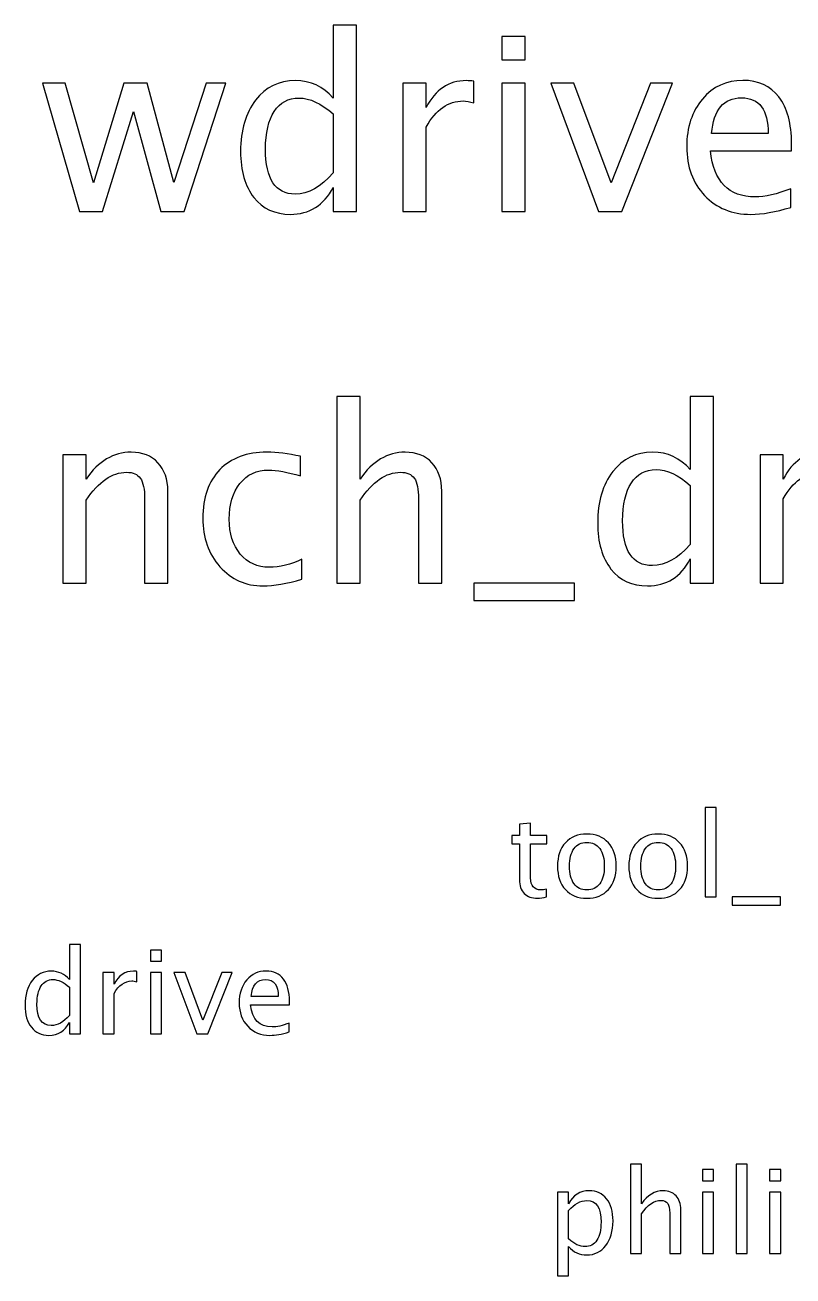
# Model space of a CAD drawing. Header units: centimetres. Extents: x -50 to 50, y -51 to 59.
# Drawn here: x 13.63 to 22.04, y 45.02 to 58.71 of the extents above; entities that cross this region are included whole.
import ezdxf

# ---------------------------------------------------------------- set-up
doc = ezdxf.new("R2010")
doc.units = ezdxf.units.CM
doc.header["$MEASUREMENT"] = 0
doc.layers.add('Layer 1', color=7, linetype='Continuous')

msp = doc.modelspace()

# ---------------------------------------------------------------- linework, layer by layer
at = {"layer": 'Layer 1'}
for points, knots in [([(17.00477, 56.67044), (17.00477, 56.67044), (17.00477, 56.9337), (17.00477, 56.9337), (17.00477, 56.9337), (16.90114, 56.73703), (16.74504, 56.63869), (16.53646, 56.63869), (16.53646, 56.63869), (16.36712, 56.63869), (16.23395, 56.69999), (16.13694, 56.82302), (16.13694, 56.82302), (16.03992, 56.94605), (15.99141, 57.11406), (15.99141, 57.32705), (15.99141, 57.32705), (15.99141, 57.55988), (16.04654, 57.74729), (16.15634, 57.88929), (16.15634, 57.88929), (16.26658, 58.03084), (16.41122, 58.10183), (16.5907, 58.10183), (16.5907, 58.10183), (16.75694, 58.10183), (16.89541, 58.03833), (17.00477, 57.91089), (17.00477, 57.91089), (17.00477, 57.91089), (17.00477, 58.71037), (17.00477, 58.71037), (17.00477, 58.71037), (17.00477, 58.71037), (17.25877, 58.71037), (17.25877, 58.71037), (17.25877, 58.71037), (17.25877, 58.71037), (17.25877, 56.67044), (17.25877, 56.67044), (17.25877, 56.67044), (17.25877, 56.67044), (17.00477, 56.67044), (17.00477, 56.67044)], [0, 0, 0, 0, 0.08333333, 0.08333333, 0.08333333, 0.08333333, 0.16666667, 0.16666667, 0.16666667, 0.16666667, 0.25, 0.25, 0.25, 0.25, 0.33333333, 0.33333333, 0.33333333, 0.33333333, 0.41666667, 0.41666667, 0.41666667, 0.41666667, 0.5, 0.5, 0.5, 0.5, 0.58333333, 0.58333333, 0.58333333, 0.58333333, 0.66666667, 0.66666667, 0.66666667, 0.66666667, 0.75, 0.75, 0.75, 0.75, 0.83333333, 0.83333333, 0.83333333, 0.83333333, 1, 1, 1, 1]), ([(18.85024, 58.32938), (18.85024, 58.32938), (18.85024, 58.58338), (18.85024, 58.58338), (18.85024, 58.58338), (18.85024, 58.58338), (19.10424, 58.58338), (19.10424, 58.58338), (19.10424, 58.58338), (19.10424, 58.58338), (19.10424, 58.32938), (19.10424, 58.32938), (19.10424, 58.32938), (19.10424, 58.32938), (18.85024, 58.32938), (18.85024, 58.32938)], [0, 0, 0, 0, 0.2, 0.2, 0.2, 0.2, 0.4, 0.4, 0.4, 0.4, 0.6, 0.6, 0.6, 0.6, 1, 1, 1, 1]), ([(14.22797, 56.67044), (14.22797, 56.67044), (13.8258, 58.07273), (13.8258, 58.07273), (13.8258, 58.07273), (13.8258, 58.07273), (14.07363, 58.07273), (14.07363, 58.07273), (14.07363, 58.07273), (14.07363, 58.07273), (14.38187, 56.98397), (14.38187, 56.98397), (14.38187, 56.98397), (14.38187, 56.98397), (14.71436, 58.07273), (14.71436, 58.07273), (14.71436, 58.07273), (14.71436, 58.07273), (14.96836, 58.07273), (14.96836, 58.07273), (14.96836, 58.07273), (14.96836, 58.07273), (15.26073, 56.98573), (15.26073, 56.98573), (15.26073, 56.98573), (15.26073, 56.98573), (15.61439, 58.07273), (15.61439, 58.07273), (15.61439, 58.07273), (15.61439, 58.07273), (15.83134, 58.07273), (15.83134, 58.07273), (15.83134, 58.07273), (15.83134, 58.07273), (15.37362, 56.67044), (15.37362, 56.67044), (15.37362, 56.67044), (15.37362, 56.67044), (15.11962, 56.67044), (15.11962, 56.67044), (15.11962, 56.67044), (15.11962, 56.67044), (14.81887, 57.76405), (14.81887, 57.76405), (14.81887, 57.76405), (14.81887, 57.76405), (14.48197, 56.67044), (14.48197, 56.67044), (14.48197, 56.67044), (14.48197, 56.67044), (14.22797, 56.67044), (14.22797, 56.67044)], [0, 0, 0, 0, 0.07142857, 0.07142857, 0.07142857, 0.07142857, 0.14285714, 0.14285714, 0.14285714, 0.14285714, 0.21428571, 0.21428571, 0.21428571, 0.21428571, 0.28571429, 0.28571429, 0.28571429, 0.28571429, 0.35714286, 0.35714286, 0.35714286, 0.35714286, 0.42857143, 0.42857143, 0.42857143, 0.42857143, 0.5, 0.5, 0.5, 0.5, 0.57142857, 0.57142857, 0.57142857, 0.57142857, 0.64285714, 0.64285714, 0.64285714, 0.64285714, 0.71428571, 0.71428571, 0.71428571, 0.71428571, 0.78571429, 0.78571429, 0.78571429, 0.78571429, 0.85714286, 0.85714286, 0.85714286, 0.85714286, 1, 1, 1, 1]), ([(17.76765, 56.67044), (17.76765, 56.67044), (17.76765, 58.07273), (17.76765, 58.07273), (17.76765, 58.07273), (17.76765, 58.07273), (18.02165, 58.07273), (18.02165, 58.07273), (18.02165, 58.07273), (18.02165, 58.07273), (18.02165, 57.80771), (18.02165, 57.80771), (18.02165, 57.80771), (18.12263, 58.00394), (18.26903, 58.10183), (18.4613, 58.10183), (18.4613, 58.10183), (18.48732, 58.10183), (18.51466, 58.09963), (18.54288, 58.09522), (18.54288, 58.09522), (18.54288, 58.09522), (18.54288, 57.85754), (18.54288, 57.85754), (18.54288, 57.85754), (18.49878, 57.87209), (18.45998, 57.87958), (18.42646, 57.87958), (18.42646, 57.87958), (18.26507, 57.87958), (18.13013, 57.78433), (18.02165, 57.59339), (18.02165, 57.59339), (18.02165, 57.59339), (18.02165, 56.67044), (18.02165, 56.67044), (18.02165, 56.67044), (18.02165, 56.67044), (17.76765, 56.67044), (17.76765, 56.67044)], [0, 0, 0, 0, 0.09090909, 0.09090909, 0.09090909, 0.09090909, 0.18181818, 0.18181818, 0.18181818, 0.18181818, 0.27272727, 0.27272727, 0.27272727, 0.27272727, 0.36363636, 0.36363636, 0.36363636, 0.36363636, 0.45454545, 0.45454545, 0.45454545, 0.45454545, 0.54545455, 0.54545455, 0.54545455, 0.54545455, 0.63636364, 0.63636364, 0.63636364, 0.63636364, 0.72727273, 0.72727273, 0.72727273, 0.72727273, 0.81818182, 0.81818182, 0.81818182, 0.81818182, 1, 1, 1, 1]), ([(18.85024, 56.67044), (18.85024, 56.67044), (18.85024, 58.07273), (18.85024, 58.07273), (18.85024, 58.07273), (18.85024, 58.07273), (19.10424, 58.07273), (19.10424, 58.07273), (19.10424, 58.07273), (19.10424, 58.07273), (19.10424, 56.67044), (19.10424, 56.67044), (19.10424, 56.67044), (19.10424, 56.67044), (18.85024, 56.67044), (18.85024, 56.67044)], [0, 0, 0, 0, 0.2, 0.2, 0.2, 0.2, 0.4, 0.4, 0.4, 0.4, 0.6, 0.6, 0.6, 0.6, 1, 1, 1, 1]), ([(19.9068, 56.67044), (19.9068, 56.67044), (19.38469, 58.07273), (19.38469, 58.07273), (19.38469, 58.07273), (19.38469, 58.07273), (19.63869, 58.07273), (19.63869, 58.07273), (19.63869, 58.07273), (19.63869, 58.07273), (20.04571, 56.98309), (20.04571, 56.98309), (20.04571, 56.98309), (20.04571, 56.98309), (20.47654, 58.07273), (20.47654, 58.07273), (20.47654, 58.07273), (20.47654, 58.07273), (20.71554, 58.07273), (20.71554, 58.07273), (20.71554, 58.07273), (20.71554, 58.07273), (20.16124, 56.67044), (20.16124, 56.67044), (20.16124, 56.67044), (20.16124, 56.67044), (19.9068, 56.67044), (19.9068, 56.67044)], [0, 0, 0, 0, 0.125, 0.125, 0.125, 0.125, 0.25, 0.25, 0.25, 0.25, 0.375, 0.375, 0.375, 0.375, 0.5, 0.5, 0.5, 0.5, 0.625, 0.625, 0.625, 0.625, 0.75, 0.75, 0.75, 0.75, 1, 1, 1, 1]), ([(22.01333, 56.71542), (21.84267, 56.66427), (21.69671, 56.63869), (21.575, 56.63869), (21.575, 56.63869), (21.3673, 56.63869), (21.19841, 56.70748), (21.06833, 56.84462), (21.06833, 56.84462), (20.93824, 56.98177), (20.87297, 57.15948), (20.87297, 57.3782), (20.87297, 57.3782), (20.87297, 57.59031), (20.9303, 57.76449), (21.04539, 57.90075), (21.04539, 57.90075), (21.16049, 58.03657), (21.30777, 58.10448), (21.48725, 58.10448), (21.48725, 58.10448), (21.65702, 58.10448), (21.78843, 58.04407), (21.88104, 57.92324), (21.88104, 57.92324), (21.97364, 57.80241), (22.01994, 57.63132), (22.01994, 57.40951), (22.01994, 57.40951), (22.01994, 57.40951), (22.01862, 57.3319), (22.01862, 57.3319), (22.01862, 57.3319), (22.01862, 57.3319), (21.13227, 57.3319), (21.13227, 57.3319), (21.13227, 57.3319), (21.16931, 56.99676), (21.33291, 56.82919), (21.62263, 56.82919), (21.62263, 56.82919), (21.7289, 56.82919), (21.85899, 56.85918), (22.01333, 56.91915), (22.01333, 56.91915), (22.01333, 56.91915), (22.01333, 56.71542), (22.01333, 56.71542)], [0, 0, 0, 0, 0.07692308, 0.07692308, 0.07692308, 0.07692308, 0.15384615, 0.15384615, 0.15384615, 0.15384615, 0.23076923, 0.23076923, 0.23076923, 0.23076923, 0.30769231, 0.30769231, 0.30769231, 0.30769231, 0.38461538, 0.38461538, 0.38461538, 0.38461538, 0.46153846, 0.46153846, 0.46153846, 0.46153846, 0.53846154, 0.53846154, 0.53846154, 0.53846154, 0.61538462, 0.61538462, 0.61538462, 0.61538462, 0.69230769, 0.69230769, 0.69230769, 0.69230769, 0.76923077, 0.76923077, 0.76923077, 0.76923077, 0.84615385, 0.84615385, 0.84615385, 0.84615385, 1, 1, 1, 1]), ([(17.00477, 57.73715), (16.87292, 57.85313), (16.74812, 57.91133), (16.62994, 57.91133), (16.62994, 57.91133), (16.51353, 57.91133), (16.42357, 57.86283), (16.35963, 57.76537), (16.35963, 57.76537), (16.29569, 57.66836), (16.26394, 57.53078), (16.26394, 57.35262), (16.26394, 57.35262), (16.26394, 57.02498), (16.37241, 56.86094), (16.58981, 56.86094), (16.58981, 56.86094), (16.73092, 56.86094), (16.86939, 56.93811), (17.00477, 57.09201), (17.00477, 57.09201), (17.00477, 57.09201), (17.00477, 57.73715), (17.00477, 57.73715)], [0, 0, 0, 0, 0.14285714, 0.14285714, 0.14285714, 0.14285714, 0.28571429, 0.28571429, 0.28571429, 0.28571429, 0.42857143, 0.42857143, 0.42857143, 0.42857143, 0.57142857, 0.57142857, 0.57142857, 0.57142857, 0.71428571, 0.71428571, 0.71428571, 0.71428571, 1, 1, 1, 1]), ([(21.1455, 57.5224), (21.1455, 57.5224), (21.76462, 57.5224), (21.76462, 57.5224), (21.76462, 57.5224), (21.76462, 57.78345), (21.66716, 57.91398), (21.4727, 57.91398), (21.4727, 57.91398), (21.2769, 57.91398), (21.16798, 57.78345), (21.1455, 57.5224)], [0, 0, 0, 0, 0.25, 0.25, 0.25, 0.25, 0.5, 0.5, 0.5, 0.5, 1, 1, 1, 1]), ([(17.04469, 52.60468), (17.04469, 52.60468), (17.04469, 54.64461), (17.04469, 54.64461), (17.04469, 54.64461), (17.04469, 54.64461), (17.29869, 54.64461), (17.29869, 54.64461), (17.29869, 54.64461), (17.29869, 54.64461), (17.29869, 53.74195), (17.29869, 53.74195), (17.29869, 53.74195), (17.43319, 53.93818), (17.59811, 54.03607), (17.79302, 54.03607), (17.79302, 54.03607), (17.91561, 54.03607), (18.01306, 53.99771), (18.08494, 53.92054), (18.08494, 53.92054), (18.15682, 53.84381), (18.19298, 53.74018), (18.19298, 53.61054), (18.19298, 53.61054), (18.19298, 53.61054), (18.19298, 52.60468), (18.19298, 52.60468), (18.19298, 52.60468), (18.19298, 52.60468), (17.93898, 52.60468), (17.93898, 52.60468), (17.93898, 52.60468), (17.93898, 52.60468), (17.93898, 53.52763), (17.93898, 53.52763), (17.93898, 53.52763), (17.93898, 53.6317), (17.92355, 53.70579), (17.89312, 53.74988), (17.89312, 53.74988), (17.86225, 53.79442), (17.81154, 53.81647), (17.74054, 53.81647), (17.74054, 53.81647), (17.58444, 53.81647), (17.43715, 53.71461), (17.29869, 53.51088), (17.29869, 53.51088), (17.29869, 53.51088), (17.29869, 52.60468), (17.29869, 52.60468), (17.29869, 52.60468), (17.29869, 52.60468), (17.04469, 52.60468), (17.04469, 52.60468)], [0, 0, 0, 0, 0.06666667, 0.06666667, 0.06666667, 0.06666667, 0.13333333, 0.13333333, 0.13333333, 0.13333333, 0.2, 0.2, 0.2, 0.2, 0.26666667, 0.26666667, 0.26666667, 0.26666667, 0.33333333, 0.33333333, 0.33333333, 0.33333333, 0.4, 0.4, 0.4, 0.4, 0.46666667, 0.46666667, 0.46666667, 0.46666667, 0.53333333, 0.53333333, 0.53333333, 0.53333333, 0.6, 0.6, 0.6, 0.6, 0.66666667, 0.66666667, 0.66666667, 0.66666667, 0.73333333, 0.73333333, 0.73333333, 0.73333333, 0.8, 0.8, 0.8, 0.8, 0.86666667, 0.86666667, 0.86666667, 0.86666667, 1, 1, 1, 1]), ([(20.91201, 52.60468), (20.91201, 52.60468), (20.91201, 52.86794), (20.91201, 52.86794), (20.91201, 52.86794), (20.80838, 52.67127), (20.65228, 52.57293), (20.4437, 52.57293), (20.4437, 52.57293), (20.27436, 52.57293), (20.14119, 52.63423), (20.04418, 52.75726), (20.04418, 52.75726), (19.94716, 52.88029), (19.89865, 53.0483), (19.89865, 53.26129), (19.89865, 53.26129), (19.89865, 53.49412), (19.95378, 53.68153), (20.06358, 53.82353), (20.06358, 53.82353), (20.17382, 53.96508), (20.31846, 54.03607), (20.49794, 54.03607), (20.49794, 54.03607), (20.66418, 54.03607), (20.80265, 53.97257), (20.91201, 53.84513), (20.91201, 53.84513), (20.91201, 53.84513), (20.91201, 54.64461), (20.91201, 54.64461), (20.91201, 54.64461), (20.91201, 54.64461), (21.16601, 54.64461), (21.16601, 54.64461), (21.16601, 54.64461), (21.16601, 54.64461), (21.16601, 52.60468), (21.16601, 52.60468), (21.16601, 52.60468), (21.16601, 52.60468), (20.91201, 52.60468), (20.91201, 52.60468)], [0, 0, 0, 0, 0.08333333, 0.08333333, 0.08333333, 0.08333333, 0.16666667, 0.16666667, 0.16666667, 0.16666667, 0.25, 0.25, 0.25, 0.25, 0.33333333, 0.33333333, 0.33333333, 0.33333333, 0.41666667, 0.41666667, 0.41666667, 0.41666667, 0.5, 0.5, 0.5, 0.5, 0.58333333, 0.58333333, 0.58333333, 0.58333333, 0.66666667, 0.66666667, 0.66666667, 0.66666667, 0.75, 0.75, 0.75, 0.75, 0.83333333, 0.83333333, 0.83333333, 0.83333333, 1, 1, 1, 1]), ([(14.0474, 52.60468), (14.0474, 52.60468), (14.0474, 54.00697), (14.0474, 54.00697), (14.0474, 54.00697), (14.0474, 54.00697), (14.3014, 54.00697), (14.3014, 54.00697), (14.3014, 54.00697), (14.3014, 54.00697), (14.3014, 53.74195), (14.3014, 53.74195), (14.3014, 53.74195), (14.4359, 53.93818), (14.60082, 54.03607), (14.79573, 54.03607), (14.79573, 54.03607), (14.91832, 54.03607), (15.01577, 53.99771), (15.08765, 53.92054), (15.08765, 53.92054), (15.15953, 53.84381), (15.19569, 53.74018), (15.19569, 53.61054), (15.19569, 53.61054), (15.19569, 53.61054), (15.19569, 52.60468), (15.19569, 52.60468), (15.19569, 52.60468), (15.19569, 52.60468), (14.94169, 52.60468), (14.94169, 52.60468), (14.94169, 52.60468), (14.94169, 52.60468), (14.94169, 53.52763), (14.94169, 53.52763), (14.94169, 53.52763), (14.94169, 53.6317), (14.92626, 53.70579), (14.89583, 53.74988), (14.89583, 53.74988), (14.86496, 53.79442), (14.81425, 53.81647), (14.74325, 53.81647), (14.74325, 53.81647), (14.58715, 53.81647), (14.43986, 53.71461), (14.3014, 53.51088), (14.3014, 53.51088), (14.3014, 53.51088), (14.3014, 52.60468), (14.3014, 52.60468), (14.3014, 52.60468), (14.3014, 52.60468), (14.0474, 52.60468), (14.0474, 52.60468)], [0, 0, 0, 0, 0.06666667, 0.06666667, 0.06666667, 0.06666667, 0.13333333, 0.13333333, 0.13333333, 0.13333333, 0.2, 0.2, 0.2, 0.2, 0.26666667, 0.26666667, 0.26666667, 0.26666667, 0.33333333, 0.33333333, 0.33333333, 0.33333333, 0.4, 0.4, 0.4, 0.4, 0.46666667, 0.46666667, 0.46666667, 0.46666667, 0.53333333, 0.53333333, 0.53333333, 0.53333333, 0.6, 0.6, 0.6, 0.6, 0.66666667, 0.66666667, 0.66666667, 0.66666667, 0.73333333, 0.73333333, 0.73333333, 0.73333333, 0.8, 0.8, 0.8, 0.8, 0.86666667, 0.86666667, 0.86666667, 0.86666667, 1, 1, 1, 1]), ([(16.66325, 52.64701), (16.49876, 52.59762), (16.35677, 52.57293), (16.23727, 52.57293), (16.23727, 52.57293), (16.04765, 52.57293), (15.89066, 52.64304), (15.76587, 52.78283), (15.76587, 52.78283), (15.64107, 52.92306), (15.57845, 53.09989), (15.57845, 53.31288), (15.57845, 53.31288), (15.57845, 53.54042), (15.64019, 53.71813), (15.76366, 53.84513), (15.76366, 53.84513), (15.88713, 53.97257), (16.05955, 54.03607), (16.28092, 54.03607), (16.28092, 54.03607), (16.38984, 54.03607), (16.51243, 54.02108), (16.64737, 53.99109), (16.64737, 53.99109), (16.64737, 53.99109), (16.64737, 53.77678), (16.64737, 53.77678), (16.64737, 53.77678), (16.50405, 53.81912), (16.3872, 53.84028), (16.29724, 53.84028), (16.29724, 53.84028), (16.16671, 53.84028), (16.0622, 53.79133), (15.98415, 53.69388), (15.98415, 53.69388), (15.9061, 53.59643), (15.86685, 53.46634), (15.86685, 53.30406), (15.86685, 53.30406), (15.86685, 53.14663), (15.90742, 53.01963), (15.98812, 52.92218), (15.98812, 52.92218), (16.06882, 52.82517), (16.17421, 52.77666), (16.30518, 52.77666), (16.30518, 52.77666), (16.42115, 52.77666), (16.54021, 52.80665), (16.66325, 52.86662), (16.66325, 52.86662), (16.66325, 52.86662), (16.66325, 52.64701), (16.66325, 52.64701)], [0, 0, 0, 0, 0.06666667, 0.06666667, 0.06666667, 0.06666667, 0.13333333, 0.13333333, 0.13333333, 0.13333333, 0.2, 0.2, 0.2, 0.2, 0.26666667, 0.26666667, 0.26666667, 0.26666667, 0.33333333, 0.33333333, 0.33333333, 0.33333333, 0.4, 0.4, 0.4, 0.4, 0.46666667, 0.46666667, 0.46666667, 0.46666667, 0.53333333, 0.53333333, 0.53333333, 0.53333333, 0.6, 0.6, 0.6, 0.6, 0.66666667, 0.66666667, 0.66666667, 0.66666667, 0.73333333, 0.73333333, 0.73333333, 0.73333333, 0.8, 0.8, 0.8, 0.8, 0.86666667, 0.86666667, 0.86666667, 0.86666667, 1, 1, 1, 1]), ([(21.67489, 52.60468), (21.67489, 52.60468), (21.67489, 54.00697), (21.67489, 54.00697), (21.67489, 54.00697), (21.67489, 54.00697), (21.92889, 54.00697), (21.92889, 54.00697), (21.92889, 54.00697), (21.92889, 54.00697), (21.92889, 53.74195), (21.92889, 53.74195), (21.92889, 53.74195), (22.02987, 53.93818), (22.17627, 54.03607), (22.36854, 54.03607), (22.36854, 54.03607), (22.39456, 54.03607), (22.4219, 54.03387), (22.45012, 54.02946), (22.45012, 54.02946), (22.45012, 54.02946), (22.45012, 53.79178), (22.45012, 53.79178), (22.45012, 53.79178), (22.40602, 53.80633), (22.36722, 53.81382), (22.3337, 53.81382), (22.3337, 53.81382), (22.17231, 53.81382), (22.03737, 53.71857), (21.92889, 53.52763), (21.92889, 53.52763), (21.92889, 53.52763), (21.92889, 52.60468), (21.92889, 52.60468), (21.92889, 52.60468), (21.92889, 52.60468), (21.67489, 52.60468), (21.67489, 52.60468)], [0, 0, 0, 0, 0.09090909, 0.09090909, 0.09090909, 0.09090909, 0.18181818, 0.18181818, 0.18181818, 0.18181818, 0.27272727, 0.27272727, 0.27272727, 0.27272727, 0.36363636, 0.36363636, 0.36363636, 0.36363636, 0.45454545, 0.45454545, 0.45454545, 0.45454545, 0.54545455, 0.54545455, 0.54545455, 0.54545455, 0.63636364, 0.63636364, 0.63636364, 0.63636364, 0.72727273, 0.72727273, 0.72727273, 0.72727273, 0.81818182, 0.81818182, 0.81818182, 0.81818182, 1, 1, 1, 1]), ([(20.91201, 53.67139), (20.78016, 53.78737), (20.65536, 53.84557), (20.53718, 53.84557), (20.53718, 53.84557), (20.42077, 53.84557), (20.33081, 53.79707), (20.26687, 53.69961), (20.26687, 53.69961), (20.20293, 53.6026), (20.17118, 53.46502), (20.17118, 53.28686), (20.17118, 53.28686), (20.17118, 52.95922), (20.27965, 52.79518), (20.49705, 52.79518), (20.49705, 52.79518), (20.63816, 52.79518), (20.77663, 52.87235), (20.91201, 53.02625), (20.91201, 53.02625), (20.91201, 53.02625), (20.91201, 53.67139), (20.91201, 53.67139)], [0, 0, 0, 0, 0.14285714, 0.14285714, 0.14285714, 0.14285714, 0.28571429, 0.28571429, 0.28571429, 0.28571429, 0.42857143, 0.42857143, 0.42857143, 0.42857143, 0.57142857, 0.57142857, 0.57142857, 0.57142857, 0.71428571, 0.71428571, 0.71428571, 0.71428571, 1, 1, 1, 1]), ([(18.54399, 52.41418), (18.54399, 52.41418), (18.54399, 52.60468), (18.54399, 52.60468), (18.54399, 52.60468), (18.54399, 52.60468), (19.64466, 52.60468), (19.64466, 52.60468), (19.64466, 52.60468), (19.64466, 52.60468), (19.64466, 52.41418), (19.64466, 52.41418), (19.64466, 52.41418), (19.64466, 52.41418), (18.54399, 52.41418), (18.54399, 52.41418)], [0, 0, 0, 0, 0.2, 0.2, 0.2, 0.2, 0.4, 0.4, 0.4, 0.4, 0.6, 0.6, 0.6, 0.6, 1, 1, 1, 1]), ([(21.07313, 49.17044), (21.07313, 49.17044), (21.07313, 50.14961), (21.07313, 50.14961), (21.07313, 50.14961), (21.07313, 50.14961), (21.19505, 50.14961), (21.19505, 50.14961), (21.19505, 50.14961), (21.19505, 50.14961), (21.19505, 49.17044), (21.19505, 49.17044), (21.19505, 49.17044), (21.19505, 49.17044), (21.07313, 49.17044), (21.07313, 49.17044)], [0, 0, 0, 0, 0.2, 0.2, 0.2, 0.2, 0.4, 0.4, 0.4, 0.4, 0.6, 0.6, 0.6, 0.6, 1, 1, 1, 1]), ([(19.33874, 49.17065), (19.30106, 49.16028), (19.26826, 49.1552), (19.24053, 49.1552), (19.24053, 49.1552), (19.1783, 49.1552), (19.12983, 49.17298), (19.09511, 49.20854), (19.09511, 49.20854), (19.06019, 49.2441), (19.04283, 49.29342), (19.04283, 49.35671), (19.04283, 49.35671), (19.04283, 49.35671), (19.04283, 49.7521), (19.04283, 49.7521), (19.04283, 49.7521), (19.04283, 49.7521), (18.95859, 49.7521), (18.95859, 49.7521), (18.95859, 49.7521), (18.95859, 49.7521), (18.95859, 49.84354), (18.95859, 49.84354), (18.95859, 49.84354), (18.95859, 49.84354), (19.04283, 49.84354), (19.04283, 49.84354), (19.04283, 49.84354), (19.04283, 49.84354), (19.04283, 49.96525), (19.04283, 49.96525), (19.04283, 49.96525), (19.04283, 49.96525), (19.16475, 49.97689), (19.16475, 49.97689), (19.16475, 49.97689), (19.16475, 49.97689), (19.16475, 49.84354), (19.16475, 49.84354), (19.16475, 49.84354), (19.16475, 49.84354), (19.34128, 49.84354), (19.34128, 49.84354), (19.34128, 49.84354), (19.34128, 49.84354), (19.34128, 49.7521), (19.34128, 49.7521), (19.34128, 49.7521), (19.34128, 49.7521), (19.16475, 49.7521), (19.16475, 49.7521), (19.16475, 49.7521), (19.16475, 49.7521), (19.16475, 49.37872), (19.16475, 49.37872), (19.16475, 49.37872), (19.16475, 49.29067), (19.20306, 49.24664), (19.27947, 49.24664), (19.27947, 49.24664), (19.29577, 49.24664), (19.31546, 49.24939), (19.33874, 49.25468), (19.33874, 49.25468), (19.33874, 49.25468), (19.33874, 49.17065), (19.33874, 49.17065)], [0, 0, 0, 0, 0.05555556, 0.05555556, 0.05555556, 0.05555556, 0.11111111, 0.11111111, 0.11111111, 0.11111111, 0.16666667, 0.16666667, 0.16666667, 0.16666667, 0.22222222, 0.22222222, 0.22222222, 0.22222222, 0.27777778, 0.27777778, 0.27777778, 0.27777778, 0.33333333, 0.33333333, 0.33333333, 0.33333333, 0.38888889, 0.38888889, 0.38888889, 0.38888889, 0.44444444, 0.44444444, 0.44444444, 0.44444444, 0.5, 0.5, 0.5, 0.5, 0.55555556, 0.55555556, 0.55555556, 0.55555556, 0.61111111, 0.61111111, 0.61111111, 0.61111111, 0.66666667, 0.66666667, 0.66666667, 0.66666667, 0.72222222, 0.72222222, 0.72222222, 0.72222222, 0.77777778, 0.77777778, 0.77777778, 0.77777778, 0.83333333, 0.83333333, 0.83333333, 0.83333333, 0.88888889, 0.88888889, 0.88888889, 0.88888889, 1, 1, 1, 1]), ([(19.7807, 49.1552), (19.68185, 49.1552), (19.60354, 49.18674), (19.54596, 49.24982), (19.54596, 49.24982), (19.48818, 49.31289), (19.45939, 49.39862), (19.45939, 49.50678), (19.45939, 49.50678), (19.45939, 49.61473), (19.48818, 49.70024), (19.54596, 49.76311), (19.54596, 49.76311), (19.60354, 49.82597), (19.68185, 49.85751), (19.7807, 49.85751), (19.7807, 49.85751), (19.87955, 49.85751), (19.95787, 49.82597), (20.01544, 49.76311), (20.01544, 49.76311), (20.07322, 49.70024), (20.10201, 49.61473), (20.10201, 49.50678), (20.10201, 49.50678), (20.10201, 49.39862), (20.07322, 49.31289), (20.01544, 49.24982), (20.01544, 49.24982), (19.95787, 49.18674), (19.87955, 49.1552), (19.7807, 49.1552)], [0, 0, 0, 0, 0.11111111, 0.11111111, 0.11111111, 0.11111111, 0.22222222, 0.22222222, 0.22222222, 0.22222222, 0.33333333, 0.33333333, 0.33333333, 0.33333333, 0.44444444, 0.44444444, 0.44444444, 0.44444444, 0.55555556, 0.55555556, 0.55555556, 0.55555556, 0.66666667, 0.66666667, 0.66666667, 0.66666667, 0.77777778, 0.77777778, 0.77777778, 0.77777778, 1, 1, 1, 1]), ([(20.5609, 49.1552), (20.46205, 49.1552), (20.38374, 49.18674), (20.32616, 49.24982), (20.32616, 49.24982), (20.26838, 49.31289), (20.23959, 49.39862), (20.23959, 49.50678), (20.23959, 49.50678), (20.23959, 49.61473), (20.26838, 49.70024), (20.32616, 49.76311), (20.32616, 49.76311), (20.38374, 49.82597), (20.46205, 49.85751), (20.5609, 49.85751), (20.5609, 49.85751), (20.65975, 49.85751), (20.73807, 49.82597), (20.79564, 49.76311), (20.79564, 49.76311), (20.85342, 49.70024), (20.88221, 49.61473), (20.88221, 49.50678), (20.88221, 49.50678), (20.88221, 49.39862), (20.85342, 49.31289), (20.79564, 49.24982), (20.79564, 49.24982), (20.73807, 49.18674), (20.65975, 49.1552), (20.5609, 49.1552)], [0, 0, 0, 0, 0.11111111, 0.11111111, 0.11111111, 0.11111111, 0.22222222, 0.22222222, 0.22222222, 0.22222222, 0.33333333, 0.33333333, 0.33333333, 0.33333333, 0.44444444, 0.44444444, 0.44444444, 0.44444444, 0.55555556, 0.55555556, 0.55555556, 0.55555556, 0.66666667, 0.66666667, 0.66666667, 0.66666667, 0.77777778, 0.77777778, 0.77777778, 0.77777778, 1, 1, 1, 1]), ([(19.78049, 49.24664), (19.84081, 49.24664), (19.8878, 49.26929), (19.92125, 49.3148), (19.92125, 49.3148), (19.95448, 49.36009), (19.9712, 49.42423), (19.9712, 49.50678), (19.9712, 49.50678), (19.9712, 49.58912), (19.95448, 49.65304), (19.92125, 49.69834), (19.92125, 49.69834), (19.8878, 49.74342), (19.84081, 49.76607), (19.78049, 49.76607), (19.78049, 49.76607), (19.71995, 49.76607), (19.67296, 49.74342), (19.63994, 49.69834), (19.63994, 49.69834), (19.60671, 49.65304), (19.5902, 49.58912), (19.5902, 49.50678), (19.5902, 49.50678), (19.5902, 49.42423), (19.60671, 49.36009), (19.63994, 49.3148), (19.63994, 49.3148), (19.67296, 49.26929), (19.71995, 49.24664), (19.78049, 49.24664)], [0, 0, 0, 0, 0.11111111, 0.11111111, 0.11111111, 0.11111111, 0.22222222, 0.22222222, 0.22222222, 0.22222222, 0.33333333, 0.33333333, 0.33333333, 0.33333333, 0.44444444, 0.44444444, 0.44444444, 0.44444444, 0.55555556, 0.55555556, 0.55555556, 0.55555556, 0.66666667, 0.66666667, 0.66666667, 0.66666667, 0.77777778, 0.77777778, 0.77777778, 0.77777778, 1, 1, 1, 1]), ([(20.56069, 49.24664), (20.62101, 49.24664), (20.668, 49.26929), (20.70145, 49.3148), (20.70145, 49.3148), (20.73468, 49.36009), (20.7514, 49.42423), (20.7514, 49.50678), (20.7514, 49.50678), (20.7514, 49.58912), (20.73468, 49.65304), (20.70145, 49.69834), (20.70145, 49.69834), (20.668, 49.74342), (20.62101, 49.76607), (20.56069, 49.76607), (20.56069, 49.76607), (20.50015, 49.76607), (20.45316, 49.74342), (20.42014, 49.69834), (20.42014, 49.69834), (20.38691, 49.65304), (20.3704, 49.58912), (20.3704, 49.50678), (20.3704, 49.50678), (20.3704, 49.42423), (20.38691, 49.36009), (20.42014, 49.3148), (20.42014, 49.3148), (20.45316, 49.26929), (20.50015, 49.24664), (20.56069, 49.24664)], [0, 0, 0, 0, 0.11111111, 0.11111111, 0.11111111, 0.11111111, 0.22222222, 0.22222222, 0.22222222, 0.22222222, 0.33333333, 0.33333333, 0.33333333, 0.33333333, 0.44444444, 0.44444444, 0.44444444, 0.44444444, 0.55555556, 0.55555556, 0.55555556, 0.55555556, 0.66666667, 0.66666667, 0.66666667, 0.66666667, 0.77777778, 0.77777778, 0.77777778, 0.77777778, 1, 1, 1, 1]), ([(21.37158, 49.079), (21.37158, 49.079), (21.37158, 49.17044), (21.37158, 49.17044), (21.37158, 49.17044), (21.37158, 49.17044), (21.8999, 49.17044), (21.8999, 49.17044), (21.8999, 49.17044), (21.8999, 49.17044), (21.8999, 49.079), (21.8999, 49.079), (21.8999, 49.079), (21.8999, 49.079), (21.37158, 49.079), (21.37158, 49.079)], [0, 0, 0, 0, 0.2, 0.2, 0.2, 0.2, 0.4, 0.4, 0.4, 0.4, 0.6, 0.6, 0.6, 0.6, 1, 1, 1, 1]), ([(14.11928, 47.67044), (14.11928, 47.67044), (14.11928, 47.79681), (14.11928, 47.79681), (14.11928, 47.79681), (14.06954, 47.7024), (13.99461, 47.6552), (13.89449, 47.6552), (13.89449, 47.6552), (13.81321, 47.6552), (13.74929, 47.68462), (13.70272, 47.74368), (13.70272, 47.74368), (13.65615, 47.80273), (13.63287, 47.88338), (13.63287, 47.98561), (13.63287, 47.98561), (13.63287, 48.09737), (13.65933, 48.18733), (13.71203, 48.25549), (13.71203, 48.25549), (13.76495, 48.32343), (13.83438, 48.35751), (13.92053, 48.35751), (13.92053, 48.35751), (14.00032, 48.35751), (14.06679, 48.32703), (14.11928, 48.26586), (14.11928, 48.26586), (14.11928, 48.26586), (14.11928, 48.64961), (14.11928, 48.64961), (14.11928, 48.64961), (14.11928, 48.64961), (14.2412, 48.64961), (14.2412, 48.64961), (14.2412, 48.64961), (14.2412, 48.64961), (14.2412, 47.67044), (14.2412, 47.67044), (14.2412, 47.67044), (14.2412, 47.67044), (14.11928, 47.67044), (14.11928, 47.67044)], [0, 0, 0, 0, 0.08333333, 0.08333333, 0.08333333, 0.08333333, 0.16666667, 0.16666667, 0.16666667, 0.16666667, 0.25, 0.25, 0.25, 0.25, 0.33333333, 0.33333333, 0.33333333, 0.33333333, 0.41666667, 0.41666667, 0.41666667, 0.41666667, 0.5, 0.5, 0.5, 0.5, 0.58333333, 0.58333333, 0.58333333, 0.58333333, 0.66666667, 0.66666667, 0.66666667, 0.66666667, 0.75, 0.75, 0.75, 0.75, 0.83333333, 0.83333333, 0.83333333, 0.83333333, 1, 1, 1, 1]), ([(15.0051, 48.46673), (15.0051, 48.46673), (15.0051, 48.58865), (15.0051, 48.58865), (15.0051, 48.58865), (15.0051, 48.58865), (15.12702, 48.58865), (15.12702, 48.58865), (15.12702, 48.58865), (15.12702, 48.58865), (15.12702, 48.46673), (15.12702, 48.46673), (15.12702, 48.46673), (15.12702, 48.46673), (15.0051, 48.46673), (15.0051, 48.46673)], [0, 0, 0, 0, 0.2, 0.2, 0.2, 0.2, 0.4, 0.4, 0.4, 0.4, 0.6, 0.6, 0.6, 0.6, 1, 1, 1, 1]), ([(14.48546, 47.67044), (14.48546, 47.67044), (14.48546, 48.34354), (14.48546, 48.34354), (14.48546, 48.34354), (14.48546, 48.34354), (14.60738, 48.34354), (14.60738, 48.34354), (14.60738, 48.34354), (14.60738, 48.34354), (14.60738, 48.21633), (14.60738, 48.21633), (14.60738, 48.21633), (14.65585, 48.31052), (14.72613, 48.35751), (14.81841, 48.35751), (14.81841, 48.35751), (14.8309, 48.35751), (14.84402, 48.35645), (14.85757, 48.35434), (14.85757, 48.35434), (14.85757, 48.35434), (14.85757, 48.24025), (14.85757, 48.24025), (14.85757, 48.24025), (14.8364, 48.24723), (14.81778, 48.25083), (14.80169, 48.25083), (14.80169, 48.25083), (14.72422, 48.25083), (14.65945, 48.20511), (14.60738, 48.11346), (14.60738, 48.11346), (14.60738, 48.11346), (14.60738, 47.67044), (14.60738, 47.67044), (14.60738, 47.67044), (14.60738, 47.67044), (14.48546, 47.67044), (14.48546, 47.67044)], [0, 0, 0, 0, 0.09090909, 0.09090909, 0.09090909, 0.09090909, 0.18181818, 0.18181818, 0.18181818, 0.18181818, 0.27272727, 0.27272727, 0.27272727, 0.27272727, 0.36363636, 0.36363636, 0.36363636, 0.36363636, 0.45454545, 0.45454545, 0.45454545, 0.45454545, 0.54545455, 0.54545455, 0.54545455, 0.54545455, 0.63636364, 0.63636364, 0.63636364, 0.63636364, 0.72727273, 0.72727273, 0.72727273, 0.72727273, 0.81818182, 0.81818182, 0.81818182, 0.81818182, 1, 1, 1, 1]), ([(15.0051, 47.67044), (15.0051, 47.67044), (15.0051, 48.34354), (15.0051, 48.34354), (15.0051, 48.34354), (15.0051, 48.34354), (15.12702, 48.34354), (15.12702, 48.34354), (15.12702, 48.34354), (15.12702, 48.34354), (15.12702, 47.67044), (15.12702, 47.67044), (15.12702, 47.67044), (15.12702, 47.67044), (15.0051, 47.67044), (15.0051, 47.67044)], [0, 0, 0, 0, 0.2, 0.2, 0.2, 0.2, 0.4, 0.4, 0.4, 0.4, 0.6, 0.6, 0.6, 0.6, 1, 1, 1, 1]), ([(15.51225, 47.67044), (15.51225, 47.67044), (15.26164, 48.34354), (15.26164, 48.34354), (15.26164, 48.34354), (15.26164, 48.34354), (15.38356, 48.34354), (15.38356, 48.34354), (15.38356, 48.34354), (15.38356, 48.34354), (15.57893, 47.82051), (15.57893, 47.82051), (15.57893, 47.82051), (15.57893, 47.82051), (15.78573, 48.34354), (15.78573, 48.34354), (15.78573, 48.34354), (15.78573, 48.34354), (15.90045, 48.34354), (15.90045, 48.34354), (15.90045, 48.34354), (15.90045, 48.34354), (15.63439, 47.67044), (15.63439, 47.67044), (15.63439, 47.67044), (15.63439, 47.67044), (15.51225, 47.67044), (15.51225, 47.67044)], [0, 0, 0, 0, 0.125, 0.125, 0.125, 0.125, 0.25, 0.25, 0.25, 0.25, 0.375, 0.375, 0.375, 0.375, 0.5, 0.5, 0.5, 0.5, 0.625, 0.625, 0.625, 0.625, 0.75, 0.75, 0.75, 0.75, 1, 1, 1, 1]), ([(16.52339, 47.69203), (16.44148, 47.66748), (16.37141, 47.6552), (16.31299, 47.6552), (16.31299, 47.6552), (16.2133, 47.6552), (16.13223, 47.68822), (16.06979, 47.75405), (16.06979, 47.75405), (16.00735, 47.81988), (15.97602, 47.90518), (15.97602, 48.01017), (15.97602, 48.01017), (15.97602, 48.11198), (16.00354, 48.19559), (16.05878, 48.26099), (16.05878, 48.26099), (16.11403, 48.32618), (16.18472, 48.35878), (16.27087, 48.35878), (16.27087, 48.35878), (16.35236, 48.35878), (16.41544, 48.32978), (16.45989, 48.27179), (16.45989, 48.27179), (16.50434, 48.21379), (16.52657, 48.13166), (16.52657, 48.02519), (16.52657, 48.02519), (16.52657, 48.02519), (16.52593, 47.98794), (16.52593, 47.98794), (16.52593, 47.98794), (16.52593, 47.98794), (16.10048, 47.98794), (16.10048, 47.98794), (16.10048, 47.98794), (16.11826, 47.82707), (16.19679, 47.74664), (16.33585, 47.74664), (16.33585, 47.74664), (16.38687, 47.74664), (16.44931, 47.76103), (16.52339, 47.78982), (16.52339, 47.78982), (16.52339, 47.78982), (16.52339, 47.69203), (16.52339, 47.69203)], [0, 0, 0, 0, 0.07692308, 0.07692308, 0.07692308, 0.07692308, 0.15384615, 0.15384615, 0.15384615, 0.15384615, 0.23076923, 0.23076923, 0.23076923, 0.23076923, 0.30769231, 0.30769231, 0.30769231, 0.30769231, 0.38461538, 0.38461538, 0.38461538, 0.38461538, 0.46153846, 0.46153846, 0.46153846, 0.46153846, 0.53846154, 0.53846154, 0.53846154, 0.53846154, 0.61538462, 0.61538462, 0.61538462, 0.61538462, 0.69230769, 0.69230769, 0.69230769, 0.69230769, 0.76923077, 0.76923077, 0.76923077, 0.76923077, 0.84615385, 0.84615385, 0.84615385, 0.84615385, 1, 1, 1, 1]), ([(14.11928, 48.18246), (14.05599, 48.23813), (13.99609, 48.26607), (13.93936, 48.26607), (13.93936, 48.26607), (13.88348, 48.26607), (13.8403, 48.24279), (13.80961, 48.19601), (13.80961, 48.19601), (13.77892, 48.14944), (13.76368, 48.0834), (13.76368, 47.99789), (13.76368, 47.99789), (13.76368, 47.84062), (13.81575, 47.76188), (13.9201, 47.76188), (13.9201, 47.76188), (13.98784, 47.76188), (14.0543, 47.79892), (14.11928, 47.87279), (14.11928, 47.87279), (14.11928, 47.87279), (14.11928, 48.18246), (14.11928, 48.18246)], [0, 0, 0, 0, 0.14285714, 0.14285714, 0.14285714, 0.14285714, 0.28571429, 0.28571429, 0.28571429, 0.28571429, 0.42857143, 0.42857143, 0.42857143, 0.42857143, 0.57142857, 0.57142857, 0.57142857, 0.57142857, 0.71428571, 0.71428571, 0.71428571, 0.71428571, 1, 1, 1, 1]), ([(16.10683, 48.07938), (16.10683, 48.07938), (16.40401, 48.07938), (16.40401, 48.07938), (16.40401, 48.07938), (16.40401, 48.20469), (16.35723, 48.26734), (16.26389, 48.26734), (16.26389, 48.26734), (16.16991, 48.26734), (16.11763, 48.20469), (16.10683, 48.07938)], [0, 0, 0, 0, 0.25, 0.25, 0.25, 0.25, 0.5, 0.5, 0.5, 0.5, 1, 1, 1, 1]), ([(20.25719, 45.2673), (20.25719, 45.2673), (20.25719, 46.24647), (20.25719, 46.24647), (20.25719, 46.24647), (20.25719, 46.24647), (20.37911, 46.24647), (20.37911, 46.24647), (20.37911, 46.24647), (20.37911, 46.24647), (20.37911, 45.81319), (20.37911, 45.81319), (20.37911, 45.81319), (20.44367, 45.90738), (20.52283, 45.95437), (20.61639, 45.95437), (20.61639, 45.95437), (20.67523, 45.95437), (20.72201, 45.93596), (20.75651, 45.89891), (20.75651, 45.89891), (20.79101, 45.86208), (20.80837, 45.81234), (20.80837, 45.75011), (20.80837, 45.75011), (20.80837, 45.75011), (20.80837, 45.2673), (20.80837, 45.2673), (20.80837, 45.2673), (20.80837, 45.2673), (20.68645, 45.2673), (20.68645, 45.2673), (20.68645, 45.2673), (20.68645, 45.2673), (20.68645, 45.71032), (20.68645, 45.71032), (20.68645, 45.71032), (20.68645, 45.76027), (20.67904, 45.79583), (20.66444, 45.817), (20.66444, 45.817), (20.64962, 45.83838), (20.62528, 45.84896), (20.5912, 45.84896), (20.5912, 45.84896), (20.51627, 45.84896), (20.44557, 45.80007), (20.37911, 45.70228), (20.37911, 45.70228), (20.37911, 45.70228), (20.37911, 45.2673), (20.37911, 45.2673), (20.37911, 45.2673), (20.37911, 45.2673), (20.25719, 45.2673), (20.25719, 45.2673)], [0, 0, 0, 0, 0.06666667, 0.06666667, 0.06666667, 0.06666667, 0.13333333, 0.13333333, 0.13333333, 0.13333333, 0.2, 0.2, 0.2, 0.2, 0.26666667, 0.26666667, 0.26666667, 0.26666667, 0.33333333, 0.33333333, 0.33333333, 0.33333333, 0.4, 0.4, 0.4, 0.4, 0.46666667, 0.46666667, 0.46666667, 0.46666667, 0.53333333, 0.53333333, 0.53333333, 0.53333333, 0.6, 0.6, 0.6, 0.6, 0.66666667, 0.66666667, 0.66666667, 0.66666667, 0.73333333, 0.73333333, 0.73333333, 0.73333333, 0.8, 0.8, 0.8, 0.8, 0.86666667, 0.86666667, 0.86666667, 0.86666667, 1, 1, 1, 1]), ([(21.04544, 46.06359), (21.04544, 46.06359), (21.04544, 46.18551), (21.04544, 46.18551), (21.04544, 46.18551), (21.04544, 46.18551), (21.16736, 46.18551), (21.16736, 46.18551), (21.16736, 46.18551), (21.16736, 46.18551), (21.16736, 46.06359), (21.16736, 46.06359), (21.16736, 46.06359), (21.16736, 46.06359), (21.04544, 46.06359), (21.04544, 46.06359)], [0, 0, 0, 0, 0.2, 0.2, 0.2, 0.2, 0.4, 0.4, 0.4, 0.4, 0.6, 0.6, 0.6, 0.6, 1, 1, 1, 1]), ([(21.41247, 45.2673), (21.41247, 45.2673), (21.41247, 46.24647), (21.41247, 46.24647), (21.41247, 46.24647), (21.41247, 46.24647), (21.53439, 46.24647), (21.53439, 46.24647), (21.53439, 46.24647), (21.53439, 46.24647), (21.53439, 45.2673), (21.53439, 45.2673), (21.53439, 45.2673), (21.53439, 45.2673), (21.41247, 45.2673), (21.41247, 45.2673)], [0, 0, 0, 0, 0.2, 0.2, 0.2, 0.2, 0.4, 0.4, 0.4, 0.4, 0.6, 0.6, 0.6, 0.6, 1, 1, 1, 1]), ([(21.7795, 46.06359), (21.7795, 46.06359), (21.7795, 46.18551), (21.7795, 46.18551), (21.7795, 46.18551), (21.7795, 46.18551), (21.90142, 46.18551), (21.90142, 46.18551), (21.90142, 46.18551), (21.90142, 46.18551), (21.90142, 46.06359), (21.90142, 46.06359), (21.90142, 46.06359), (21.90142, 46.06359), (21.7795, 46.06359), (21.7795, 46.06359)], [0, 0, 0, 0, 0.2, 0.2, 0.2, 0.2, 0.4, 0.4, 0.4, 0.4, 0.6, 0.6, 0.6, 0.6, 1, 1, 1, 1]), ([(19.45794, 45.02219), (19.45794, 45.02219), (19.45794, 45.9404), (19.45794, 45.9404), (19.45794, 45.9404), (19.45794, 45.9404), (19.57986, 45.9404), (19.57986, 45.9404), (19.57986, 45.9404), (19.57986, 45.9404), (19.57986, 45.81319), (19.57986, 45.81319), (19.57986, 45.81319), (19.62981, 45.90738), (19.70496, 45.95437), (19.80507, 45.95437), (19.80507, 45.95437), (19.88614, 45.95437), (19.94985, 45.92495), (19.99642, 45.86589), (19.99642, 45.86589), (20.04299, 45.80684), (20.06627, 45.72619), (20.06627, 45.62396), (20.06627, 45.62396), (20.06627, 45.51262), (20.03981, 45.42266), (19.98711, 45.35451), (19.98711, 45.35451), (19.9344, 45.28614), (19.86498, 45.25206), (19.77904, 45.25206), (19.77904, 45.25206), (19.69924, 45.25206), (19.63278, 45.28254), (19.57986, 45.34371), (19.57986, 45.34371), (19.57986, 45.34371), (19.57986, 45.02219), (19.57986, 45.02219), (19.57986, 45.02219), (19.57986, 45.02219), (19.45794, 45.02219), (19.45794, 45.02219)], [0, 0, 0, 0, 0.08333333, 0.08333333, 0.08333333, 0.08333333, 0.16666667, 0.16666667, 0.16666667, 0.16666667, 0.25, 0.25, 0.25, 0.25, 0.33333333, 0.33333333, 0.33333333, 0.33333333, 0.41666667, 0.41666667, 0.41666667, 0.41666667, 0.5, 0.5, 0.5, 0.5, 0.58333333, 0.58333333, 0.58333333, 0.58333333, 0.66666667, 0.66666667, 0.66666667, 0.66666667, 0.75, 0.75, 0.75, 0.75, 0.83333333, 0.83333333, 0.83333333, 0.83333333, 1, 1, 1, 1]), ([(21.04544, 45.2673), (21.04544, 45.2673), (21.04544, 45.9404), (21.04544, 45.9404), (21.04544, 45.9404), (21.04544, 45.9404), (21.16736, 45.9404), (21.16736, 45.9404), (21.16736, 45.9404), (21.16736, 45.9404), (21.16736, 45.2673), (21.16736, 45.2673), (21.16736, 45.2673), (21.16736, 45.2673), (21.04544, 45.2673), (21.04544, 45.2673)], [0, 0, 0, 0, 0.2, 0.2, 0.2, 0.2, 0.4, 0.4, 0.4, 0.4, 0.6, 0.6, 0.6, 0.6, 1, 1, 1, 1]), ([(21.7795, 45.2673), (21.7795, 45.2673), (21.7795, 45.9404), (21.7795, 45.9404), (21.7795, 45.9404), (21.7795, 45.9404), (21.90142, 45.9404), (21.90142, 45.9404), (21.90142, 45.9404), (21.90142, 45.9404), (21.90142, 45.2673), (21.90142, 45.2673), (21.90142, 45.2673), (21.90142, 45.2673), (21.7795, 45.2673), (21.7795, 45.2673)], [0, 0, 0, 0, 0.2, 0.2, 0.2, 0.2, 0.4, 0.4, 0.4, 0.4, 0.6, 0.6, 0.6, 0.6, 1, 1, 1, 1]), ([(19.57986, 45.42774), (19.64273, 45.37165), (19.70263, 45.3435), (19.75957, 45.3435), (19.75957, 45.3435), (19.81566, 45.3435), (19.85905, 45.367), (19.88953, 45.41377), (19.88953, 45.41377), (19.92022, 45.46055), (19.93546, 45.52638), (19.93546, 45.61147), (19.93546, 45.61147), (19.93546, 45.76895), (19.88339, 45.84769), (19.77925, 45.84769), (19.77925, 45.84769), (19.71109, 45.84769), (19.64463, 45.81086), (19.57986, 45.73699), (19.57986, 45.73699), (19.57986, 45.73699), (19.57986, 45.42774), (19.57986, 45.42774)], [0, 0, 0, 0, 0.14285714, 0.14285714, 0.14285714, 0.14285714, 0.28571429, 0.28571429, 0.28571429, 0.28571429, 0.42857143, 0.42857143, 0.42857143, 0.42857143, 0.57142857, 0.57142857, 0.57142857, 0.57142857, 0.71428571, 0.71428571, 0.71428571, 0.71428571, 1, 1, 1, 1])]:
    msp.add_open_spline(points, degree=3, knots=knots, dxfattribs=at)

doc.saveas('drawing.dxf')
